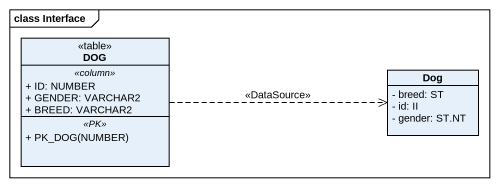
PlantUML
@startuml
mainframe class Interface
hide circle
hide empty members
skinparam classAttributeIconSize 0
class DOG <<table>> {
  .. <<column>> ..
  + ID: NUMBER
  + GENDER: VARCHAR2
  + BREED: VARCHAR2
  .. <<PK>> ..
  + PK_DOG(NUMBER)
}
class Dog {
  - breed: ST
  - id: II
  - gender: ST.NT
}
DOG .right.> Dog : <<DataSource>>
@enduml
